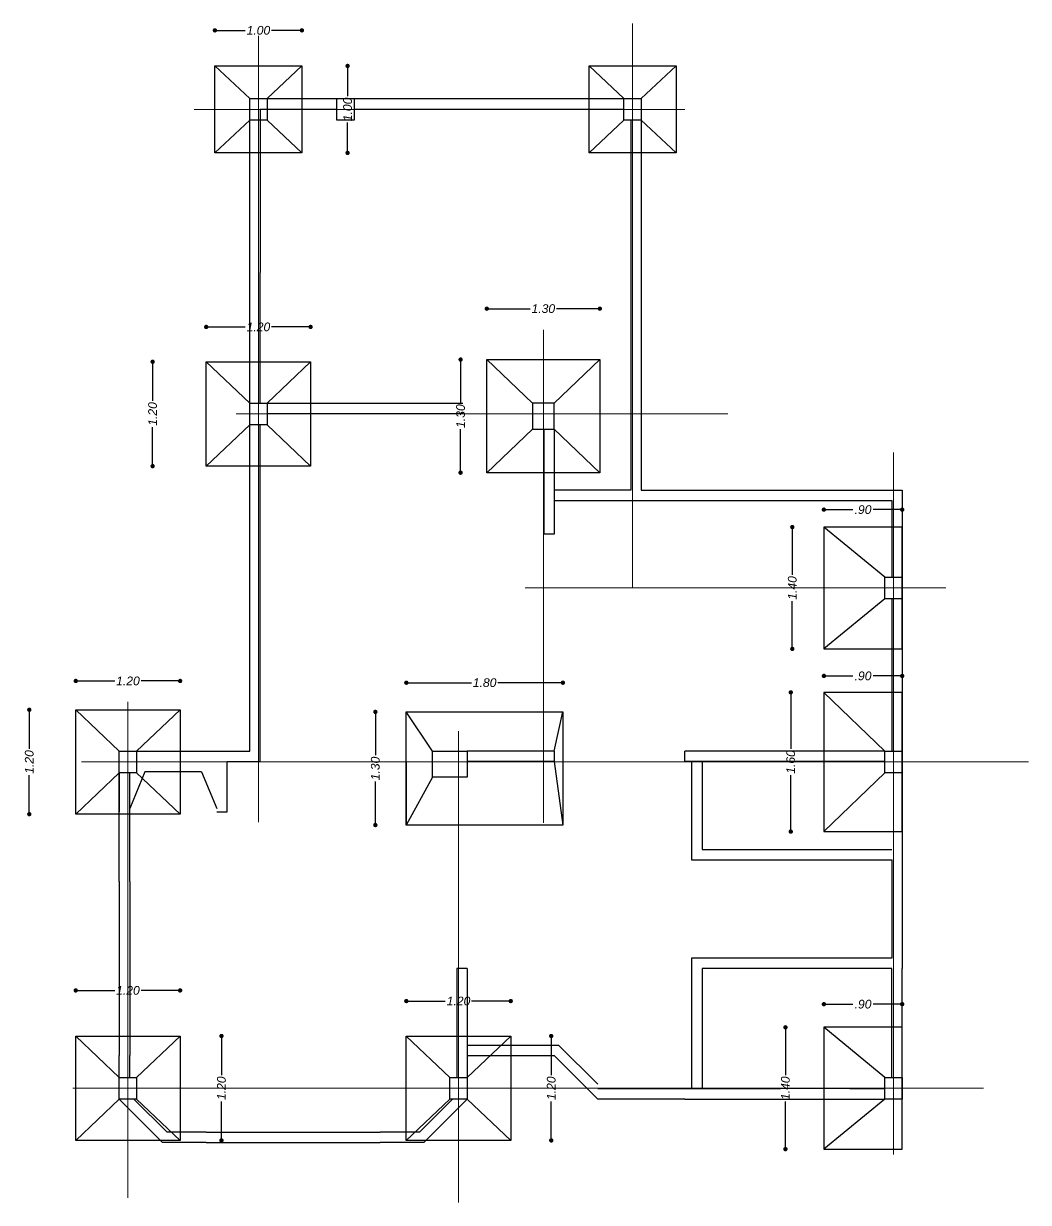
# Model space of a CAD drawing. Header units: metres. Extents: x 539 to 782, y 164 to 633.
# Drawn here: x 640.77 to 652.32, y 356.89 to 370.44 of the extents above; entities that cross this region are included whole.
import ezdxf

# ---------------------------------------------------------------- set-up
doc = ezdxf.new("R2010")
doc.units = ezdxf.units.M
doc.header["$PDMODE"] = 35
for name, color, linetype, lineweight in [('01', 1, 'Continuous', 9), ('03', 3, 'Continuous', 30), ('cota', 1, 'Continuous', 15)]:
    doc.layers.add(name, color=color, linetype=linetype, lineweight=lineweight)
doc.layers.add('COLUMNAS', color=6, linetype='Continuous')
doc.layers.add('Losa', color=7, linetype='Continuous')
doc.styles.add('ARIAL', font='ariali.ttf')
doc.dimstyles.new('C_50', dxfattribs={"dimscale": 0.5, "dimtxt": 0.2, "dimasz": 0.1, "dimexe": 0.1, "dimexo": 0.1, "dimgap": 0.05, "dimtad": 0, "dimzin": 4, "dimdsep": 46, "dimtxsty": 'ARIAL', "dimblk": 'DOT', "dimcen": 0.09, "dimse1": 1, "dimse2": 1, "dimclrd": 1, "dimclre": 1, "dimclrt": 2, "dimadec": 0, "dimazin": 0, "dimtfac": 1, "dimtix": 1, "dimtmove": 2, "dimatfit": 3, "dimfxl": 1, "dimtolj": 1, "dimtzin": 0, "dimarcsym": 0})

# ---------------------------------------------------------------- blocks, each defined once
blk = doc.blocks.new('_Dot')
at = {"color": 0, "linetype": 'ByBlock', "lineweight": -2}
blk.add_line((-0.5, 0), (-1, 0), dxfattribs=at)
at = {"color": 0, "linetype": 'ByBlock', "const_width": 0.5}
blk.add_lwpolyline([(-0.25, 0, 1), (0.25, 0, 1)], format="xyb", close=True, dxfattribs=at)
blk = doc.blocks.new('*D408')
at = {"layer": 'cota', "color": 1, "lineweight": -2, "transparency": 16777216}
for p, q in [((643.019, 370.36), (643.317, 370.36)), ((643.919, 370.36), (643.62, 370.36))]:
    blk.add_line(p, q, dxfattribs=at)
at = {"layer": 'Defpoints', "color": 0, "transparency": 16777216}
for p in [(643.969, 370.36), (642.969, 369.951), (643.969, 369.951)]:
    blk.add_point(p, dxfattribs=at)
at = {"layer": 'cota', "color": 1, "lineweight": -2, "transparency": 16777216, "xscale": 0.05, "yscale": 0.05, "zscale": 0.05, "rotation": 180}
blk.add_blockref('_Dot', (642.969, 370.36), dxfattribs=at)
at = {"layer": 'cota', "color": 1, "lineweight": -2, "transparency": 16777216, "xscale": 0.05, "yscale": 0.05, "zscale": 0.05}
blk.add_blockref('_Dot', (643.969, 370.36), dxfattribs=at)
at = {"layer": 'cota', "color": 2, "transparency": 16777216, "insert": (643.469, 370.36), "char_height": 0.1, "attachment_point": 5, "style": 'ARIAL'}
blk.add_mtext('\\A1;1.00', dxfattribs=at)
blk = doc.blocks.new('*D409')
at = {"layer": 'cota', "color": 1, "lineweight": -2, "transparency": 16777216}
for p, q in [((644.494, 369.901), (644.494, 369.603)), ((644.494, 369.001), (644.494, 369.3))]:
    blk.add_line(p, q, dxfattribs=at)
at = {"layer": 'Defpoints', "color": 0, "transparency": 16777216}
for p in [(643.969, 369.951), (643.969, 368.951), (644.494, 368.951)]:
    blk.add_point(p, dxfattribs=at)
at = {"layer": 'cota', "color": 1, "lineweight": -2, "transparency": 16777216, "xscale": 0.05, "yscale": 0.05, "zscale": 0.05}
for p, rotation in [((644.494, 369.951), 90), ((644.494, 368.951), 270)]:
    blk.add_blockref('_Dot', p, dxfattribs=dict(at, rotation=rotation))
at = {"layer": 'cota', "color": 2, "transparency": 16777216, "insert": (644.494, 369.451), "char_height": 0.1, "attachment_point": 5, "rotation": 90, "style": 'ARIAL'}
blk.add_mtext('\\A1;1.00', dxfattribs=at)
blk = doc.blocks.new('*D410')
at = {"layer": 'cota', "color": 1, "lineweight": -2, "transparency": 16777216}
for p, q in [((646.144, 367.161), (646.592, 367.161)), ((647.344, 367.161), (646.895, 367.161))]:
    blk.add_line(p, q, dxfattribs=at)
at = {"layer": 'Defpoints', "color": 0, "transparency": 16777216}
for p in [(647.394, 367.161), (646.094, 366.576), (647.394, 366.576)]:
    blk.add_point(p, dxfattribs=at)
at = {"layer": 'cota', "color": 1, "lineweight": -2, "transparency": 16777216, "xscale": 0.05, "yscale": 0.05, "zscale": 0.05, "rotation": 180}
blk.add_blockref('_Dot', (646.094, 367.161), dxfattribs=at)
at = {"layer": 'cota', "color": 1, "lineweight": -2, "transparency": 16777216, "xscale": 0.05, "yscale": 0.05, "zscale": 0.05}
blk.add_blockref('_Dot', (647.394, 367.161), dxfattribs=at)
at = {"layer": 'cota', "color": 2, "transparency": 16777216, "insert": (646.744, 367.161), "char_height": 0.1, "attachment_point": 5, "style": 'ARIAL'}
blk.add_mtext('\\A1;1.30', dxfattribs=at)
blk = doc.blocks.new('*D411')
at = {"layer": 'cota', "color": 1, "lineweight": -2, "transparency": 16777216}
for p, q in [((645.793, 366.526), (645.793, 366.078)), ((645.793, 365.326), (645.793, 365.775))]:
    blk.add_line(p, q, dxfattribs=at)
at = {"layer": 'Defpoints', "color": 0, "transparency": 16777216}
for p in [(646.094, 366.576), (645.793, 365.276), (646.094, 365.276)]:
    blk.add_point(p, dxfattribs=at)
at = {"layer": 'cota', "color": 1, "lineweight": -2, "transparency": 16777216, "xscale": 0.05, "yscale": 0.05, "zscale": 0.05}
for p, rotation in [((645.793, 366.576), 90), ((645.793, 365.276), 270)]:
    blk.add_blockref('_Dot', p, dxfattribs=dict(at, rotation=rotation))
at = {"layer": 'cota', "color": 2, "transparency": 16777216, "insert": (645.793, 365.926), "char_height": 0.1, "attachment_point": 5, "rotation": 90, "style": 'ARIAL'}
blk.add_mtext('\\A1;1.30', dxfattribs=at)
blk = doc.blocks.new('*D412')
at = {"layer": 'cota', "color": 1, "lineweight": -2, "transparency": 16777216}
for p, q in [((642.919, 366.951), (643.317, 366.951)), ((644.019, 366.951), (643.62, 366.951))]:
    blk.add_line(p, q, dxfattribs=at)
at = {"layer": 'Defpoints', "color": 0, "transparency": 16777216}
for p in [(644.069, 366.951), (642.869, 366.551), (644.069, 366.551)]:
    blk.add_point(p, dxfattribs=at)
at = {"layer": 'cota', "color": 1, "lineweight": -2, "transparency": 16777216, "xscale": 0.05, "yscale": 0.05, "zscale": 0.05, "rotation": 180}
blk.add_blockref('_Dot', (642.869, 366.951), dxfattribs=at)
at = {"layer": 'cota', "color": 1, "lineweight": -2, "transparency": 16777216, "xscale": 0.05, "yscale": 0.05, "zscale": 0.05}
blk.add_blockref('_Dot', (644.069, 366.951), dxfattribs=at)
at = {"layer": 'cota', "color": 2, "transparency": 16777216, "insert": (643.469, 366.951), "char_height": 0.1, "attachment_point": 5, "style": 'ARIAL'}
blk.add_mtext('\\A1;1.20', dxfattribs=at)
blk = doc.blocks.new('*D413')
at = {"layer": 'cota', "color": 1, "lineweight": -2, "transparency": 16777216}
for p, q in [((642.253, 366.501), (642.253, 366.103)), ((642.253, 365.401), (642.253, 365.8))]:
    blk.add_line(p, q, dxfattribs=at)
at = {"layer": 'Defpoints', "color": 0, "transparency": 16777216}
for p in [(642.869, 366.551), (642.253, 365.351), (642.869, 365.351)]:
    blk.add_point(p, dxfattribs=at)
at = {"layer": 'cota', "color": 1, "lineweight": -2, "transparency": 16777216, "xscale": 0.05, "yscale": 0.05, "zscale": 0.05}
for p, rotation in [((642.253, 366.551), 90), ((642.253, 365.351), 270)]:
    blk.add_blockref('_Dot', p, dxfattribs=dict(at, rotation=rotation))
at = {"layer": 'cota', "color": 2, "transparency": 16777216, "insert": (642.253, 365.951), "char_height": 0.1, "attachment_point": 5, "rotation": 90, "style": 'ARIAL'}
blk.add_mtext('\\A1;1.20', dxfattribs=at)
blk = doc.blocks.new('*D414')
at = {"layer": 'cota', "color": 1, "lineweight": -2, "transparency": 16777216}
for p, q in [((645.219, 362.862), (645.917, 362.862)), ((646.919, 362.862), (646.22, 362.862))]:
    blk.add_line(p, q, dxfattribs=at)
at = {"layer": 'Defpoints', "color": 0, "transparency": 16777216}
for p in [(646.969, 362.862), (645.169, 362.526), (646.969, 362.526)]:
    blk.add_point(p, dxfattribs=at)
at = {"layer": 'cota', "color": 1, "lineweight": -2, "transparency": 16777216, "xscale": 0.05, "yscale": 0.05, "zscale": 0.05, "rotation": 180}
blk.add_blockref('_Dot', (645.169, 362.862), dxfattribs=at)
at = {"layer": 'cota', "color": 1, "lineweight": -2, "transparency": 16777216, "xscale": 0.05, "yscale": 0.05, "zscale": 0.05}
blk.add_blockref('_Dot', (646.969, 362.862), dxfattribs=at)
at = {"layer": 'cota', "color": 2, "transparency": 16777216, "insert": (646.069, 362.862), "char_height": 0.1, "attachment_point": 5, "style": 'ARIAL'}
blk.add_mtext('\\A1;1.80', dxfattribs=at)
blk = doc.blocks.new('*D415')
at = {"layer": 'cota', "color": 1, "lineweight": -2, "transparency": 16777216}
for p, q in [((644.813, 362.476), (644.813, 362.028)), ((644.813, 361.276), (644.813, 361.725))]:
    blk.add_line(p, q, dxfattribs=at)
at = {"layer": 'Defpoints', "color": 0, "transparency": 16777216}
for p in [(645.169, 362.526), (644.813, 361.226), (645.169, 361.226)]:
    blk.add_point(p, dxfattribs=at)
at = {"layer": 'cota', "color": 1, "lineweight": -2, "transparency": 16777216, "xscale": 0.05, "yscale": 0.05, "zscale": 0.05}
for p, rotation in [((644.813, 362.526), 90), ((644.813, 361.226), 270)]:
    blk.add_blockref('_Dot', p, dxfattribs=dict(at, rotation=rotation))
at = {"layer": 'cota', "color": 2, "transparency": 16777216, "insert": (644.813, 361.876), "char_height": 0.1, "attachment_point": 5, "rotation": 90, "style": 'ARIAL'}
blk.add_mtext('\\A1;1.30', dxfattribs=at)
blk = doc.blocks.new('*D416')
at = {"layer": 'cota', "color": 1, "lineweight": -2, "transparency": 16777216}
for p, q in [((641.419, 362.882), (641.817, 362.882)), ((642.519, 362.882), (642.12, 362.882))]:
    blk.add_line(p, q, dxfattribs=at)
at = {"layer": 'Defpoints', "color": 0, "transparency": 16777216}
for p in [(642.569, 362.882), (641.369, 362.551), (642.569, 362.551)]:
    blk.add_point(p, dxfattribs=at)
at = {"layer": 'cota', "color": 1, "lineweight": -2, "transparency": 16777216, "xscale": 0.05, "yscale": 0.05, "zscale": 0.05, "rotation": 180}
blk.add_blockref('_Dot', (641.369, 362.882), dxfattribs=at)
at = {"layer": 'cota', "color": 1, "lineweight": -2, "transparency": 16777216, "xscale": 0.05, "yscale": 0.05, "zscale": 0.05}
blk.add_blockref('_Dot', (642.569, 362.882), dxfattribs=at)
at = {"layer": 'cota', "color": 2, "transparency": 16777216, "insert": (641.969, 362.882), "char_height": 0.1, "attachment_point": 5, "style": 'ARIAL'}
blk.add_mtext('\\A1;1.20', dxfattribs=at)
blk = doc.blocks.new('*D417')
at = {"layer": 'cota', "color": 1, "lineweight": -2, "transparency": 16777216}
for p, q in [((640.835, 362.501), (640.835, 362.103)), ((640.835, 361.401), (640.835, 361.8))]:
    blk.add_line(p, q, dxfattribs=at)
at = {"layer": 'Defpoints', "color": 0, "transparency": 16777216}
for p in [(641.369, 362.551), (640.835, 361.351), (641.369, 361.351)]:
    blk.add_point(p, dxfattribs=at)
at = {"layer": 'cota', "color": 1, "lineweight": -2, "transparency": 16777216, "xscale": 0.05, "yscale": 0.05, "zscale": 0.05}
for p, rotation in [((640.835, 362.551), 90), ((640.835, 361.351), 270)]:
    blk.add_blockref('_Dot', p, dxfattribs=dict(at, rotation=rotation))
at = {"layer": 'cota', "color": 2, "transparency": 16777216, "insert": (640.835, 361.951), "char_height": 0.1, "attachment_point": 5, "rotation": 90, "style": 'ARIAL'}
blk.add_mtext('\\A1;1.20', dxfattribs=at)
blk = doc.blocks.new('*D418')
at = {"layer": 'cota', "color": 1, "lineweight": -2, "transparency": 16777216}
for p, q in [((641.419, 359.325), (641.817, 359.325)), ((642.519, 359.325), (642.12, 359.325))]:
    blk.add_line(p, q, dxfattribs=at)
at = {"layer": 'Defpoints', "color": 0, "transparency": 16777216}
for p in [(642.569, 359.325), (641.369, 358.801), (642.569, 358.801)]:
    blk.add_point(p, dxfattribs=at)
at = {"layer": 'cota', "color": 1, "lineweight": -2, "transparency": 16777216, "xscale": 0.05, "yscale": 0.05, "zscale": 0.05, "rotation": 180}
blk.add_blockref('_Dot', (641.369, 359.325), dxfattribs=at)
at = {"layer": 'cota', "color": 1, "lineweight": -2, "transparency": 16777216, "xscale": 0.05, "yscale": 0.05, "zscale": 0.05}
blk.add_blockref('_Dot', (642.569, 359.325), dxfattribs=at)
at = {"layer": 'cota', "color": 2, "transparency": 16777216, "insert": (641.969, 359.325), "char_height": 0.1, "attachment_point": 5, "style": 'ARIAL'}
blk.add_mtext('\\A1;1.20', dxfattribs=at)
blk = doc.blocks.new('*D419')
at = {"layer": 'cota', "color": 1, "lineweight": -2, "transparency": 16777216}
for p, q in [((643.044, 358.751), (643.044, 358.353)), ((643.044, 357.651), (643.044, 358.05))]:
    blk.add_line(p, q, dxfattribs=at)
at = {"layer": 'Defpoints', "color": 0, "transparency": 16777216}
for p in [(642.569, 358.801), (642.569, 357.601), (643.044, 357.601)]:
    blk.add_point(p, dxfattribs=at)
at = {"layer": 'cota', "color": 1, "lineweight": -2, "transparency": 16777216, "xscale": 0.05, "yscale": 0.05, "zscale": 0.05}
for p, rotation in [((643.044, 358.801), 90), ((643.044, 357.601), 270)]:
    blk.add_blockref('_Dot', p, dxfattribs=dict(at, rotation=rotation))
at = {"layer": 'cota', "color": 2, "transparency": 16777216, "insert": (643.044, 358.201), "char_height": 0.1, "attachment_point": 5, "rotation": 90, "style": 'ARIAL'}
blk.add_mtext('\\A1;1.20', dxfattribs=at)
blk = doc.blocks.new('*D420')
at = {"layer": 'cota', "color": 1, "lineweight": -2, "transparency": 16777216}
for p, q in [((645.219, 359.203), (645.617, 359.203)), ((646.319, 359.203), (645.92, 359.203))]:
    blk.add_line(p, q, dxfattribs=at)
at = {"layer": 'Defpoints', "color": 0, "transparency": 16777216}
for p in [(646.369, 359.203), (645.169, 358.801), (646.369, 358.801)]:
    blk.add_point(p, dxfattribs=at)
at = {"layer": 'cota', "color": 1, "lineweight": -2, "transparency": 16777216, "xscale": 0.05, "yscale": 0.05, "zscale": 0.05, "rotation": 180}
blk.add_blockref('_Dot', (645.169, 359.203), dxfattribs=at)
at = {"layer": 'cota', "color": 1, "lineweight": -2, "transparency": 16777216, "xscale": 0.05, "yscale": 0.05, "zscale": 0.05}
blk.add_blockref('_Dot', (646.369, 359.203), dxfattribs=at)
at = {"layer": 'cota', "color": 2, "transparency": 16777216, "insert": (645.769, 359.203), "char_height": 0.1, "attachment_point": 5, "style": 'ARIAL'}
blk.add_mtext('\\A1;1.20', dxfattribs=at)
blk = doc.blocks.new('*D421')
at = {"layer": 'cota', "color": 1, "lineweight": -2, "transparency": 16777216}
for p, q in [((646.835, 358.751), (646.835, 358.353)), ((646.835, 357.651), (646.835, 358.05))]:
    blk.add_line(p, q, dxfattribs=at)
at = {"layer": 'Defpoints', "color": 0, "transparency": 16777216}
for p in [(646.369, 358.801), (646.369, 357.601), (646.835, 357.601)]:
    blk.add_point(p, dxfattribs=at)
at = {"layer": 'cota', "color": 1, "lineweight": -2, "transparency": 16777216, "xscale": 0.05, "yscale": 0.05, "zscale": 0.05}
for p, rotation in [((646.835, 358.801), 90), ((646.835, 357.601), 270)]:
    blk.add_blockref('_Dot', p, dxfattribs=dict(at, rotation=rotation))
at = {"layer": 'cota', "color": 2, "transparency": 16777216, "insert": (646.835, 358.201), "char_height": 0.1, "attachment_point": 5, "rotation": 90, "style": 'ARIAL'}
blk.add_mtext('\\A1;1.20', dxfattribs=at)
blk = doc.blocks.new('*D422')
at = {"layer": 'cota', "color": 1, "lineweight": -2, "transparency": 16777216}
for p, q in [((650.019, 364.851), (650.3, 364.851)), ((650.819, 364.851), (650.537, 364.851))]:
    blk.add_line(p, q, dxfattribs=at)
at = {"layer": 'Defpoints', "color": 0, "transparency": 16777216}
for p in [(650.869, 364.851), (649.969, 364.651), (650.869, 364.651)]:
    blk.add_point(p, dxfattribs=at)
at = {"layer": 'cota', "color": 1, "lineweight": -2, "transparency": 16777216, "xscale": 0.05, "yscale": 0.05, "zscale": 0.05, "rotation": 180}
blk.add_blockref('_Dot', (649.969, 364.851), dxfattribs=at)
at = {"layer": 'cota', "color": 1, "lineweight": -2, "transparency": 16777216, "xscale": 0.05, "yscale": 0.05, "zscale": 0.05}
blk.add_blockref('_Dot', (650.869, 364.851), dxfattribs=at)
at = {"layer": 'cota', "color": 2, "transparency": 16777216, "insert": (650.419, 364.851), "char_height": 0.1, "attachment_point": 5, "style": 'ARIAL'}
blk.add_mtext('\\A1;.90', dxfattribs=at)
blk = doc.blocks.new('*D423')
at = {"layer": 'cota', "color": 1, "lineweight": -2, "transparency": 16777216}
for p, q in [((649.606, 364.601), (649.606, 364.103)), ((649.606, 363.301), (649.606, 363.8))]:
    blk.add_line(p, q, dxfattribs=at)
at = {"layer": 'Defpoints', "color": 0, "transparency": 16777216}
for p in [(649.606, 364.651), (649.969, 364.651), (649.969, 363.251)]:
    blk.add_point(p, dxfattribs=at)
at = {"layer": 'cota', "color": 1, "lineweight": -2, "transparency": 16777216, "xscale": 0.05, "yscale": 0.05, "zscale": 0.05}
for p, rotation in [((649.606, 364.651), 90), ((649.606, 363.251), 270)]:
    blk.add_blockref('_Dot', p, dxfattribs=dict(at, rotation=rotation))
at = {"layer": 'cota', "color": 2, "transparency": 16777216, "insert": (649.606, 363.951), "char_height": 0.1, "attachment_point": 5, "rotation": 90, "style": 'ARIAL'}
blk.add_mtext('\\A1;1.40', dxfattribs=at)
blk = doc.blocks.new('*D424')
at = {"layer": 'cota', "color": 1, "lineweight": -2, "transparency": 16777216}
for p, q in [((650.019, 362.94), (650.3, 362.94)), ((650.819, 362.94), (650.537, 362.94))]:
    blk.add_line(p, q, dxfattribs=at)
at = {"layer": 'Defpoints', "color": 0, "transparency": 16777216}
for p in [(650.869, 362.94), (649.969, 362.751), (650.869, 362.751)]:
    blk.add_point(p, dxfattribs=at)
at = {"layer": 'cota', "color": 1, "lineweight": -2, "transparency": 16777216, "xscale": 0.05, "yscale": 0.05, "zscale": 0.05, "rotation": 180}
blk.add_blockref('_Dot', (649.969, 362.94), dxfattribs=at)
at = {"layer": 'cota', "color": 1, "lineweight": -2, "transparency": 16777216, "xscale": 0.05, "yscale": 0.05, "zscale": 0.05}
blk.add_blockref('_Dot', (650.869, 362.94), dxfattribs=at)
at = {"layer": 'cota', "color": 2, "transparency": 16777216, "insert": (650.419, 362.94), "char_height": 0.1, "attachment_point": 5, "style": 'ARIAL'}
blk.add_mtext('\\A1;.90', dxfattribs=at)
blk = doc.blocks.new('*D425')
at = {"layer": 'cota', "color": 1, "lineweight": -2, "transparency": 16777216}
for p, q in [((649.588, 362.701), (649.588, 362.103)), ((649.588, 361.201), (649.588, 361.8))]:
    blk.add_line(p, q, dxfattribs=at)
at = {"layer": 'Defpoints', "color": 0, "transparency": 16777216}
for p in [(649.969, 362.751), (649.588, 361.151), (649.969, 361.151)]:
    blk.add_point(p, dxfattribs=at)
at = {"layer": 'cota', "color": 1, "lineweight": -2, "transparency": 16777216, "xscale": 0.05, "yscale": 0.05, "zscale": 0.05}
for p, rotation in [((649.588, 362.751), 90), ((649.588, 361.151), 270)]:
    blk.add_blockref('_Dot', p, dxfattribs=dict(at, rotation=rotation))
at = {"layer": 'cota', "color": 2, "transparency": 16777216, "insert": (649.588, 361.951), "char_height": 0.1, "attachment_point": 5, "rotation": 90, "style": 'ARIAL'}
blk.add_mtext('\\A1;1.60', dxfattribs=at)
blk = doc.blocks.new('*D426')
at = {"layer": 'cota', "color": 1, "lineweight": -2, "transparency": 16777216}
for p, q in [((650.019, 359.167), (650.3, 359.167)), ((650.819, 359.167), (650.537, 359.167))]:
    blk.add_line(p, q, dxfattribs=at)
at = {"layer": 'Defpoints', "color": 0, "transparency": 16777216}
for p in [(649.969, 359.167), (649.969, 358.901), (650.869, 358.901)]:
    blk.add_point(p, dxfattribs=at)
at = {"layer": 'cota', "color": 1, "lineweight": -2, "transparency": 16777216, "xscale": 0.05, "yscale": 0.05, "zscale": 0.05, "rotation": 180}
blk.add_blockref('_Dot', (649.969, 359.167), dxfattribs=at)
at = {"layer": 'cota', "color": 1, "lineweight": -2, "transparency": 16777216, "xscale": 0.05, "yscale": 0.05, "zscale": 0.05}
blk.add_blockref('_Dot', (650.869, 359.167), dxfattribs=at)
at = {"layer": 'cota', "color": 2, "transparency": 16777216, "insert": (650.419, 359.167), "char_height": 0.1, "attachment_point": 5, "style": 'ARIAL'}
blk.add_mtext('\\A1;.90', dxfattribs=at)
blk = doc.blocks.new('*D427')
at = {"layer": 'cota', "color": 1, "lineweight": -2, "transparency": 16777216}
for p, q in [((649.527, 358.851), (649.527, 358.353)), ((649.527, 357.551), (649.527, 358.05))]:
    blk.add_line(p, q, dxfattribs=at)
at = {"layer": 'Defpoints', "color": 0, "transparency": 16777216}
for p in [(649.969, 358.901), (649.527, 357.501), (649.969, 357.501)]:
    blk.add_point(p, dxfattribs=at)
at = {"layer": 'cota', "color": 1, "lineweight": -2, "transparency": 16777216, "xscale": 0.05, "yscale": 0.05, "zscale": 0.05}
for p, rotation in [((649.527, 358.901), 90), ((649.527, 357.501), 270)]:
    blk.add_blockref('_Dot', p, dxfattribs=dict(at, rotation=rotation))
at = {"layer": 'cota', "color": 2, "transparency": 16777216, "insert": (649.527, 358.201), "char_height": 0.1, "attachment_point": 5, "rotation": 90, "style": 'ARIAL'}
blk.add_mtext('\\A1;1.40', dxfattribs=at)

msp = doc.modelspace()

# ---------------------------------------------------------------- linework, layer by layer
at = {"layer": '01'}
for p, q in [((647.769, 370.438), (647.769, 363.951)), ((643.469, 370.298), (643.469, 365.251)), ((648.369, 369.451), (642.73, 369.451)), ((646.744, 361.252), (646.744, 366.919)), ((643.469, 366.303), (643.469, 361.259)), ((643.212, 365.951), (648.864, 365.951)), ((650.769, 357.441), (650.769, 365.507)), ((651.369, 363.951), (646.535, 363.951)), ((641.969, 362.644), (641.969, 356.942)), ((645.769, 362.305), (645.769, 356.888)), ((641.434, 361.951), (652.32, 361.951)), ((651.803, 358.201), (641.337, 358.201)), ((645.278, 358.201), (645.278, 358.201))]:
    msp.add_line(p, q, dxfattribs=at)
at = {"layer": '03'}
for p, q in [((643.369, 367.576), (643.369, 369.576)), ((643.369, 369.576), (644.369, 369.576)), ((644.569, 369.576), (646.019, 369.576)), ((645.869, 369.576), (647.369, 369.576)), ((647.369, 369.576), (647.869, 369.576)), ((647.869, 369.576), (647.869, 365.076)), ((643.489, 369.456), (643.489, 367.576)), ((643.489, 369.456), (644.369, 369.456)), ((644.569, 369.456), (646.019, 369.456)), ((645.869, 369.456), (647.369, 369.456)), ((647.369, 369.456), (647.669, 369.456)), ((647.749, 369.326), (647.749, 365.076)), ((643.369, 366.076), (643.369, 367.576)), ((643.489, 366.076), (643.489, 367.576)), ((643.369, 366.076), (645.818, 366.076)), ((643.569, 365.956), (645.818, 365.956)), ((643.369, 362.076), (643.369, 365.826)), ((643.489, 361.956), (643.489, 365.826)), ((646.749, 365.776), (646.749, 364.571)), ((646.869, 365.776), (646.869, 364.571)), ((647.749, 365.076), (646.869, 365.076)), ((647.869, 365.076), (648.369, 365.076)), ((648.369, 365.076), (648.769, 365.076)), ((648.769, 365.076), (650.269, 365.076)), ((650.269, 365.076), (650.869, 365.076)), ((650.869, 365.076), (650.869, 362.076)), ((646.869, 364.956), (646.948, 364.956)), ((646.948, 364.956), (648.369, 364.956)), ((648.249, 364.956), (648.769, 364.956)), ((648.769, 364.956), (650.269, 364.956)), ((650.269, 364.956), (650.749, 364.956)), ((650.749, 364.956), (650.749, 364.076)), ((646.869, 364.571), (646.749, 364.571)), ((650.749, 363.826), (650.749, 362.076)), ((642.069, 362.076), (643.369, 362.076)), ((646.869, 362.076), (645.869, 362.076)), ((646.869, 362.076), (646.869, 361.956)), ((648.369, 361.957), (648.369, 362.077)), ((650.669, 362.076), (648.369, 362.076)), ((643.109, 361.956), (643.489, 361.956)), ((643.109, 361.376), (643.109, 361.956)), ((646.869, 361.956), (645.869, 361.956)), ((650.669, 361.956), (648.369, 361.956)), ((648.449, 361.956), (648.449, 360.826)), ((648.569, 361.956), (648.569, 360.946)), ((641.869, 360.576), (641.869, 361.826)), ((641.869, 361.826), (641.869, 361.376)), ((642.164, 361.836), (641.989, 361.416)), ((641.989, 360.576), (641.989, 361.826)), ((642.814, 361.836), (642.164, 361.836)), ((642.814, 361.836), (642.989, 361.416)), ((650.869, 361.826), (650.869, 359.576)), ((642.989, 361.376), (643.109, 361.376)), ((648.449, 360.826), (650.749, 360.826)), ((648.569, 360.946), (650.749, 360.946)), ((650.749, 360.826), (650.749, 359.696)), ((641.869, 360.576), (641.869, 358.576)), ((641.989, 360.576), (641.989, 358.576)), ((650.749, 359.696), (648.449, 359.696)), ((648.449, 359.696), (648.449, 358.196)), ((645.749, 359.576), (645.749, 358.326)), ((645.869, 359.576), (645.749, 359.576)), ((645.869, 359.576), (645.869, 358.326)), ((650.749, 359.576), (648.569, 359.576)), ((648.569, 359.576), (648.569, 358.196)), ((650.749, 358.326), (650.749, 359.576)), ((650.869, 358.076), (650.869, 359.576)), ((645.869, 358.696), (646.92, 358.696)), ((647.369, 358.246), (646.918, 358.696)), ((641.869, 358.326), (641.869, 358.576)), ((641.989, 358.326), (641.989, 358.576)), ((645.869, 358.576), (646.869, 358.576)), ((647.369, 358.076), (646.869, 358.576)), ((647.369, 358.196), (648.369, 358.196)), ((648.369, 358.196), (649.469, 358.196)), ((650.269, 358.196), (649.469, 358.196)), ((650.269, 358.196), (650.669, 358.196)), ((641.869, 358.076), (642.368, 357.576)), ((642.038, 358.076), (642.418, 357.696)), ((645.699, 358.076), (645.319, 357.696)), ((645.869, 358.076), (645.369, 357.576)), ((648.369, 358.076), (647.369, 358.076)), ((648.369, 358.076), (649.469, 358.076)), ((649.469, 358.076), (650.269, 358.076)), ((650.269, 358.076), (650.669, 358.076)), ((642.869, 357.576), (642.368, 357.576)), ((642.869, 357.696), (642.418, 357.696)), ((642.869, 357.696), (644.869, 357.696)), ((642.869, 357.576), (644.869, 357.576)), ((645.319, 357.696), (644.869, 357.696)), ((645.369, 357.576), (644.869, 357.576))]:
    msp.add_line(p, q, dxfattribs=at)
at = {"layer": 'COLUMNAS'}
for points in [[(643.369, 369.576), (643.569, 369.576), (643.569, 369.326), (643.369, 369.326), (643.369, 369.576)], [(644.369, 369.576), (644.569, 369.576), (644.569, 369.326), (644.369, 369.326), (644.369, 369.576)], [(647.669, 369.576), (647.869, 369.576), (647.869, 369.326), (647.669, 369.326), (647.669, 369.576)], [(643.369, 366.076), (643.569, 366.076), (643.569, 365.826), (643.369, 365.826), (643.369, 366.076)], [(643.369, 366.076), (643.569, 366.076), (643.569, 365.826), (643.369, 365.826), (643.369, 366.076)], [(646.869, 366.076), (646.619, 366.076), (646.619, 365.776), (646.869, 365.776), (646.869, 366.076)], [(650.669, 364.076), (650.869, 364.076), (650.869, 363.826), (650.669, 363.826), (650.669, 364.076)], [(641.869, 362.076), (642.069, 362.076), (642.069, 361.826), (641.869, 361.826), (641.869, 362.076)], [(641.869, 362.076), (642.069, 362.076), (642.069, 361.826), (641.869, 361.826), (641.869, 362.076)], [(645.869, 362.076), (645.869, 361.776), (645.469, 361.776), (645.469, 362.076), (645.869, 362.076)], [(650.669, 362.076), (650.869, 362.076), (650.869, 361.826), (650.669, 361.826), (650.669, 362.076)], [(641.869, 358.326), (642.069, 358.326), (642.069, 358.076), (641.869, 358.076), (641.869, 358.326)], [(645.669, 358.326), (645.869, 358.326), (645.869, 358.076), (645.669, 358.076), (645.669, 358.326)], [(650.669, 358.326), (650.869, 358.326), (650.869, 358.076), (650.669, 358.076), (650.669, 358.326)]]:
    msp.add_lwpolyline(points, dxfattribs=at)
at = {"layer": 'Losa'}
for p, q in [((643.369, 369.576), (642.969, 369.951)), ((643.569, 369.576), (643.969, 369.951)), ((647.669, 369.576), (647.269, 369.951)), ((647.869, 369.576), (648.269, 369.951)), ((643.369, 369.326), (642.969, 368.951)), ((643.569, 369.326), (643.969, 368.951)), ((647.669, 369.326), (647.269, 368.951)), ((647.869, 369.326), (648.269, 368.951)), ((643.369, 366.076), (642.869, 366.551)), ((643.569, 366.076), (644.069, 366.551)), ((646.619, 366.076), (646.094, 366.576)), ((646.869, 366.076), (647.394, 366.576)), ((643.369, 365.826), (642.869, 365.351)), ((643.569, 365.826), (644.069, 365.351)), ((646.619, 365.776), (646.094, 365.276)), ((646.869, 365.776), (647.394, 365.276)), ((650.669, 364.076), (649.969, 364.651)), ((650.669, 363.826), (649.969, 363.251)), ((650.669, 362.076), (649.969, 362.751)), ((641.869, 362.076), (641.369, 362.551)), ((642.069, 362.076), (642.569, 362.551)), ((645.469, 362.076), (645.169, 362.526)), ((646.869, 362.076), (646.969, 362.526)), ((645.169, 361.951), (645.169, 361.251)), ((646.869, 361.956), (646.969, 361.226)), ((641.869, 361.826), (641.369, 361.351)), ((642.069, 361.826), (642.569, 361.351)), ((645.469, 361.776), (645.169, 361.226)), ((650.669, 361.826), (649.969, 361.151)), ((641.869, 358.326), (641.369, 358.801)), ((642.069, 358.326), (642.569, 358.801)), ((645.669, 358.326), (645.169, 358.801)), ((645.869, 358.326), (646.369, 358.801)), ((650.669, 358.326), (649.969, 358.901)), ((641.869, 358.076), (641.369, 357.601)), ((642.069, 358.076), (642.569, 357.601)), ((645.669, 358.076), (645.169, 357.601)), ((645.869, 358.076), (646.369, 357.601)), ((650.669, 358.076), (649.969, 357.501))]:
    msp.add_line(p, q, dxfattribs=at)
for points in [[(642.969, 369.951), (643.969, 369.951), (643.969, 368.951), (642.969, 368.951), (642.969, 369.951)], [(647.269, 369.951), (648.269, 369.951), (648.269, 368.951), (647.269, 368.951), (647.269, 369.951)], [(644.069, 365.951), (644.069, 365.351), (642.869, 365.351), (642.869, 366.551), (644.069, 366.551), (644.069, 365.951)], [(646.744, 366.576), (647.394, 366.576), (647.394, 365.276), (646.094, 365.276), (646.094, 366.576), (646.744, 366.576)], [(650.869, 363.951), (650.869, 364.651), (649.969, 364.651), (649.969, 363.251), (650.869, 363.251), (650.869, 363.951)], [(650.869, 361.951), (650.869, 362.751), (649.969, 362.751), (649.969, 361.151), (650.869, 361.151), (650.869, 361.951)], [(642.569, 361.951), (642.569, 361.351), (641.369, 361.351), (641.369, 362.551), (642.569, 362.551), (642.569, 361.951)], [(645.169, 362.526), (646.969, 362.526), (646.969, 361.226), (645.169, 361.226), (645.169, 362.526)], [(642.569, 358.201), (642.569, 357.601), (641.369, 357.601), (641.369, 358.801), (642.569, 358.801), (642.569, 358.201)], [(646.369, 358.201), (646.369, 357.601), (645.169, 357.601), (645.169, 358.801), (646.369, 358.801), (646.369, 358.201)], [(650.869, 358.201), (650.869, 358.901), (649.969, 358.901), (649.969, 357.501), (650.869, 357.501), (650.869, 358.201)]]:
    msp.add_lwpolyline(points, dxfattribs=at)

# ---------------------------------------------------------------- dimensions: what is measured, and where the dimension line sits
at = {"layer": 'cota'}
for base, p1, p2, picture, middle in [((643.969, 370.36), (642.969, 369.951), (643.969, 369.951), '*D408', (643.469, 370.36)), ((647.394, 367.161), (646.094, 366.576), (647.394, 366.576), '*D410', (646.744, 367.161)), ((644.069, 366.951), (642.869, 366.551), (644.069, 366.551), '*D412', (643.469, 366.951)), ((650.869, 364.851), (649.969, 364.651), (650.869, 364.651), '*D422', (650.419, 364.851)), ((650.869, 362.94), (649.969, 362.751), (650.869, 362.751), '*D424', (650.419, 362.94)), ((642.569, 362.882), (641.369, 362.551), (642.569, 362.551), '*D416', (641.969, 362.882)), ((646.969, 362.862), (645.169, 362.526), (646.969, 362.526), '*D414', (646.069, 362.862)), ((642.569, 359.325), (641.369, 358.801), (642.569, 358.801), '*D418', (641.969, 359.325)), ((646.369, 359.203), (645.169, 358.801), (646.369, 358.801), '*D420', (645.769, 359.203)), ((649.969, 359.167), (650.869, 358.901), (649.969, 358.901), '*D426', (650.419, 359.167))]:
    dim = msp.add_linear_dim(base=base, p1=p1, p2=p2, dimstyle='C_50', dxfattribs=at)
    dim.commit()
    dim.dimension.update_dxf_attribs({"geometry": picture, "text_midpoint": middle})
for base, p1, p2, picture, middle in [((644.494, 368.951), (643.969, 369.951), (643.969, 368.951), '*D409', (644.494, 369.451)), ((642.253, 365.351), (642.869, 366.551), (642.869, 365.351), '*D413', (642.253, 365.951)), ((645.793, 365.276), (646.094, 366.576), (646.094, 365.276), '*D411', (645.793, 365.926)), ((649.606, 364.651), (649.969, 363.251), (649.969, 364.651), '*D423', (649.606, 363.951)), ((649.588, 361.151), (649.969, 362.751), (649.969, 361.151), '*D425', (649.588, 361.951)), ((640.835, 361.351), (641.369, 362.551), (641.369, 361.351), '*D417', (640.835, 361.951)), ((644.813, 361.226), (645.169, 362.526), (645.169, 361.226), '*D415', (644.813, 361.876)), ((649.527, 357.501), (649.969, 358.901), (649.969, 357.501), '*D427', (649.527, 358.201)), ((643.044, 357.601), (642.569, 358.801), (642.569, 357.601), '*D419', (643.044, 358.201)), ((646.835, 357.601), (646.369, 358.801), (646.369, 357.601), '*D421', (646.835, 358.201))]:
    dim = msp.add_linear_dim(base=base, p1=p1, p2=p2, angle=90, dimstyle='C_50', dxfattribs=at)
    dim.commit()
    dim.dimension.update_dxf_attribs({"geometry": picture, "text_midpoint": middle})

doc.saveas('drawing.dxf')
